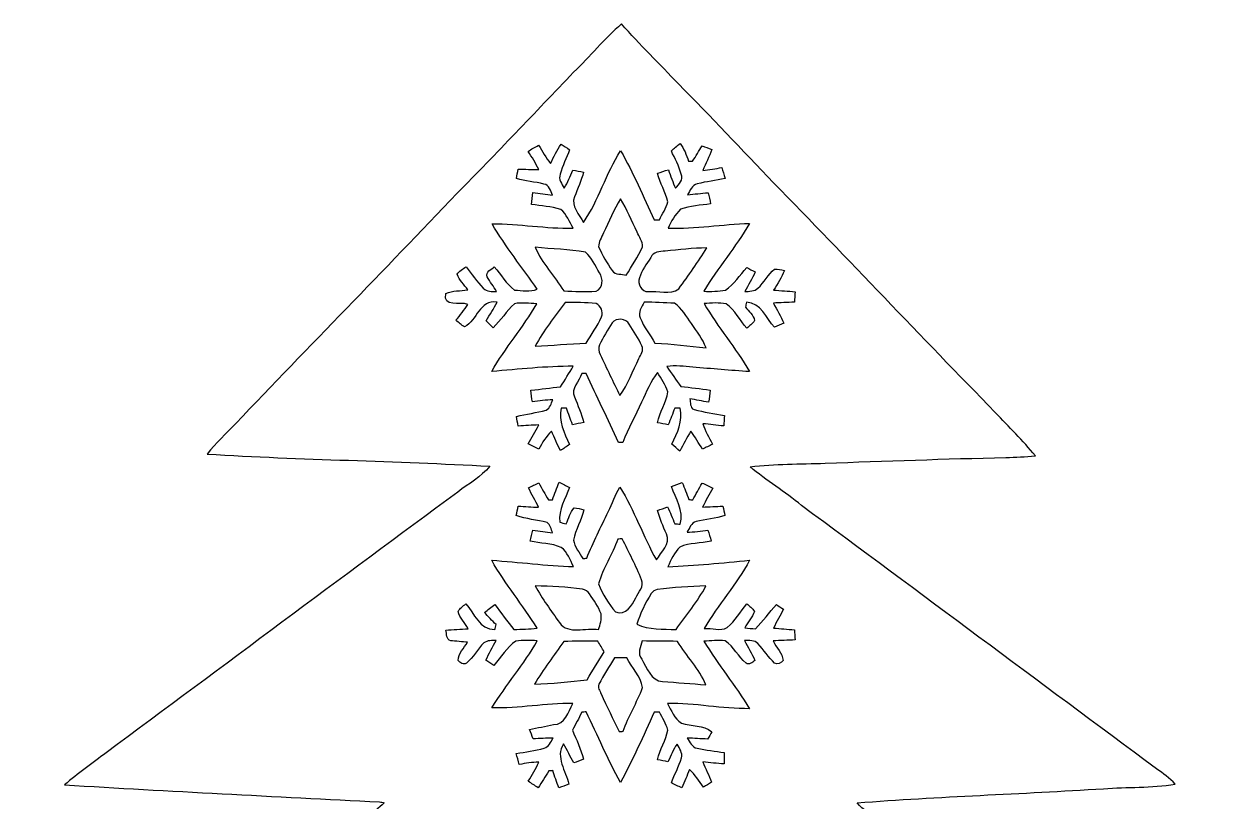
# Model space of a CAD drawing. Header units: centimetres. Extents: x -13.9 to 14, y -15.5 to 15.6.
# Drawn here: x -13.94 to 14.02, y -2.67 to 15.55 of the extents above; entities that cross this region are included whole.
import ezdxf

# ---------------------------------------------------------------- set-up
doc = ezdxf.new("R2010")
doc.units = ezdxf.units.CM
doc.header["$MEASUREMENT"] = 0
doc.layers.add('Layer 1', color=7, linetype='Continuous')

msp = doc.modelspace()

# ---------------------------------------------------------------- linework, layer by layer
at = {"layer": 'Layer 1', "color": 251}
for points, knots in [([(-1.04881, 14.41873), (-0.66287, 14.78633), (-0.32667, 15.20366), (0.0762, 15.55291), (0.0762, 15.55291), (0.49918, 15.06326), (0.96837, 14.61735), (1.40864, 14.14392), (1.40864, 14.14392), (2.16535, 13.38333), (2.89877, 12.60016), (3.64102, 11.82546), (3.64102, 11.82546), (5.38515, 10.04147), (7.09436, 8.22396), (8.84096, 6.44207), (8.84096, 6.44207), (9.15776, 6.10588), (9.48796, 5.78167), (9.78076, 5.42396), (9.78076, 5.42396), (9.5504, 5.39362), (9.31651, 5.39468), (9.08473, 5.38515), (9.08473, 5.38515), (7.67256, 5.3527), (6.26145, 5.3019), (4.84999, 5.25145), (4.84999, 5.25145), (4.26261, 5.22993), (3.67277, 5.23487), (3.08822, 5.16678), (3.08822, 5.16678), (3.47557, 4.84576), (3.90772, 4.58188), (4.29507, 4.25979), (4.29507, 4.25979), (7.07425, 2.20804), (9.84391, 0.14252), (12.61992, -1.91417), (12.61992, -1.91417), (12.77479, -2.02248), (12.93424, -2.13043), (13.05913, -2.27471), (13.05913, -2.27471), (12.50244, -2.36291), (11.93729, -2.34103), (11.37708, -2.3809), (11.37708, -2.3809), (9.45162, -2.50613), (7.52157, -2.56081), (5.59858, -2.71498), (5.59858, -2.71498), (5.7404, -2.87267), (5.91608, -2.99544), (6.0833, -3.12491), (6.0833, -3.12491), (8.57814, -5.01544), (11.07122, -6.9088), (13.56289, -8.80392), (13.56289, -8.80392), (13.70859, -8.92281), (13.86311, -9.02899), (14.02115, -9.13201), (14.02115, -9.13201), (14.01727, -9.1507), (14.01022, -9.1881), (14.00669, -9.20679), (14.00669, -9.20679), (10.35509, -9.47561), (6.70207, -9.73243), (3.05259, -10.02912), (3.05259, -10.02912), (2.77424, -11.74009), (2.52448, -13.45565), (2.26342, -15.16944), (2.26342, -15.16944), (2.22215, -15.24388), (2.26801, -15.4626), (2.12019, -15.44955), (2.12019, -15.44955), (1.30281, -15.50141), (0.48295, -15.45414), (-0.33514, -15.46966), (-0.33514, -15.46966), (-0.92851, -15.45872), (-1.52647, -15.50388), (-2.11667, -15.43015), (-2.11667, -15.43015), (-2.30964, -13.95942), (-2.56681, -12.49786), (-2.77848, -11.0296), (-2.77848, -11.0296), (-2.82928, -10.72586), (-2.85644, -10.41859), (-2.93017, -10.11978), (-2.93017, -10.11978), (-2.97215, -10.00407), (-3.13725, -10.01818), (-3.22827, -10.00548), (-3.22827, -10.00548), (-6.10799, -9.78253), (-8.98948, -9.5825), (-11.86921, -9.35919), (-11.86921, -9.35919), (-12.55924, -9.28864), (-13.2588, -9.30169), (-13.94284, -9.18069), (-13.94284, -9.18069), (-12.23045, -7.84966), (-10.4902, -6.55532), (-8.77006, -5.23452), (-8.77006, -5.23452), (-7.80168, -4.52543), (-6.85694, -3.78495), (-5.90233, -3.05788), (-5.90233, -3.05788), (-5.7598, -2.94781), (-5.62081, -2.83351), (-5.48958, -2.71004), (-5.48958, -2.71004), (-5.52591, -2.70298), (-5.56225, -2.69699), (-5.59858, -2.6924), (-5.59858, -2.6924), (-8.06097, -2.56258), (-10.52477, -2.44228), (-12.98575, -2.29059), (-12.98575, -2.29059), (-12.67531, -2.02071), (-12.34052, -1.78153), (-12.00926, -1.53846), (-12.00926, -1.53846), (-9.26253, 0.5013), (-6.51757, 2.54353), (-3.76484, 4.57553), (-3.76484, 4.57553), (-3.51331, 4.77273), (-3.21769, 4.92619), (-3.0159, 5.17913), (-3.0159, 5.17913), (-5.22252, 5.30613), (-7.43373, 5.32906), (-9.64001, 5.46488), (-9.64001, 5.46488), (-9.4421, 5.72629), (-9.19515, 5.94607), (-8.97114, 6.18419), (-8.97114, 6.18419), (-7.24994, 7.99042), (-5.50051, 9.76947), (-3.78319, 11.57958), (-3.78319, 11.57958), (-2.85891, 12.51338), (-1.95721, 13.46941), (-1.04881, 14.41873), (-1.04881, 14.41873), (-1.04881, 14.41873), (-1.04881, 14.41873), (-1.04881, 14.41873)], [0, 0, 0, 0, 0.02439024, 0.02439024, 0.02439024, 0.02439024, 0.04878049, 0.04878049, 0.04878049, 0.04878049, 0.07317073, 0.07317073, 0.07317073, 0.07317073, 0.09756098, 0.09756098, 0.09756098, 0.09756098, 0.12195122, 0.12195122, 0.12195122, 0.12195122, 0.14634146, 0.14634146, 0.14634146, 0.14634146, 0.17073171, 0.17073171, 0.17073171, 0.17073171, 0.19512195, 0.19512195, 0.19512195, 0.19512195, 0.2195122, 0.2195122, 0.2195122, 0.2195122, 0.24390244, 0.24390244, 0.24390244, 0.24390244, 0.26829268, 0.26829268, 0.26829268, 0.26829268, 0.29268293, 0.29268293, 0.29268293, 0.29268293, 0.31707317, 0.31707317, 0.31707317, 0.31707317, 0.34146341, 0.34146341, 0.34146341, 0.34146341, 0.36585366, 0.36585366, 0.36585366, 0.36585366, 0.3902439, 0.3902439, 0.3902439, 0.3902439, 0.41463415, 0.41463415, 0.41463415, 0.41463415, 0.43902439, 0.43902439, 0.43902439, 0.43902439, 0.46341463, 0.46341463, 0.46341463, 0.46341463, 0.48780488, 0.48780488, 0.48780488, 0.48780488, 0.51219512, 0.51219512, 0.51219512, 0.51219512, 0.53658537, 0.53658537, 0.53658537, 0.53658537, 0.56097561, 0.56097561, 0.56097561, 0.56097561, 0.58536585, 0.58536585, 0.58536585, 0.58536585, 0.6097561, 0.6097561, 0.6097561, 0.6097561, 0.63414634, 0.63414634, 0.63414634, 0.63414634, 0.65853659, 0.65853659, 0.65853659, 0.65853659, 0.68292683, 0.68292683, 0.68292683, 0.68292683, 0.70731707, 0.70731707, 0.70731707, 0.70731707, 0.73170732, 0.73170732, 0.73170732, 0.73170732, 0.75609756, 0.75609756, 0.75609756, 0.75609756, 0.7804878, 0.7804878, 0.7804878, 0.7804878, 0.80487805, 0.80487805, 0.80487805, 0.80487805, 0.82926829, 0.82926829, 0.82926829, 0.82926829, 0.85365854, 0.85365854, 0.85365854, 0.85365854, 0.87804878, 0.87804878, 0.87804878, 0.87804878, 0.90243902, 0.90243902, 0.90243902, 0.90243902, 0.92682927, 0.92682927, 0.92682927, 0.92682927, 0.95121951, 0.95121951, 0.95121951, 0.95121951, 1, 1, 1, 1]), ([(-1.59244, 12.27878), (-1.69333, 12.41531), (-1.78082, 12.56136), (-1.87078, 12.70494), (-1.87078, 12.70494), (-1.95545, 12.66225), (-2.03694, 12.61392), (-2.11561, 12.56136), (-2.11561, 12.56136), (-2.026, 12.42554), (-1.93781, 12.28831), (-1.86761, 12.1412), (-1.86761, 12.1412), (-2.02741, 12.13273), (-2.18793, 12.14437), (-2.34774, 12.14931), (-2.34774, 12.14931), (-2.36361, 12.07453), (-2.37878, 11.99938), (-2.39219, 11.92389), (-2.39219, 11.92389), (-2.17981, 11.86533), (-1.95898, 11.84628), (-1.74449, 11.79689), (-1.74449, 11.79689), (-1.61749, 11.77502), (-1.58715, 11.63214), (-1.54093, 11.53266), (-1.54093, 11.53266), (-1.6958, 11.55559), (-1.84997, 11.57958), (-2.00519, 11.59828), (-2.00519, 11.59828), (-2.01471, 11.50408), (-2.02812, 11.41201), (-2.03341, 11.31711), (-2.03341, 11.31711), (-1.80552, 11.28677), (-1.57304, 11.26878), (-1.3522, 11.20069), (-1.3522, 11.20069), (-1.20579, 11.09698), (-1.15288, 10.9093), (-1.06151, 10.76043), (-1.06151, 10.76043), (-1.69686, 10.75055), (-2.32622, 10.86802), (-2.96086, 10.86414), (-2.96086, 10.86414), (-2.64583, 10.32792), (-2.25496, 9.83827), (-1.90006, 9.32815), (-1.90006, 9.32815), (-2.07116, 9.26536), (-2.25848, 9.29428), (-2.43487, 9.31227), (-2.43487, 9.31227), (-2.63349, 9.45056), (-2.74955, 9.67846), (-2.9083, 9.85591), (-2.9083, 9.85591), (-2.97639, 9.79346), (-3.12032, 9.73843), (-3.07305, 9.62342), (-3.07305, 9.62342), (-3.01413, 9.50066), (-2.92276, 9.39624), (-2.85362, 9.27876), (-2.85362, 9.27876), (-2.96122, 9.27806), (-3.08645, 9.26818), (-3.16653, 9.35567), (-3.16653, 9.35567), (-3.31682, 9.50912), (-3.43817, 9.68834), (-3.57117, 9.85626), (-3.57117, 9.85626), (-3.64737, 9.80546), (-3.73239, 9.7596), (-3.78213, 9.67987), (-3.78213, 9.67987), (-3.72463, 9.54299), (-3.61527, 9.43751), (-3.53201, 9.31651), (-3.53201, 9.31651), (-3.70134, 9.28511), (-3.88761, 9.30875), (-4.04283, 9.22655), (-4.04283, 9.22655), (-4.12891, 8.89106), (-3.70276, 9.05051), (-3.53307, 8.97537), (-3.53307, 8.97537), (-3.60892, 8.84026), (-3.71087, 8.72278), (-3.80753, 8.60249), (-3.80753, 8.60249), (-3.74438, 8.54675), (-3.68159, 8.48924), (-3.60715, 8.44832), (-3.60715, 8.44832), (-3.31435, 8.5979), (-3.25332, 9.08897), (-2.84374, 9.02758), (-2.84374, 9.02758), (-2.91289, 8.87236), (-3.01272, 8.73407), (-3.10198, 8.59014), (-3.10198, 8.59014), (-3.04765, 8.53546), (-2.99261, 8.48078), (-2.93688, 8.4268), (-2.93688, 8.4268), (-2.75273, 8.59896), (-2.62467, 8.82297), (-2.43664, 8.99089), (-2.43664, 8.99089), (-2.26448, 9.02547), (-2.08703, 8.99583), (-1.91382, 8.9916), (-1.91382, 8.9916), (-2.22497, 8.43386), (-2.65748, 7.95408), (-2.97004, 7.39775), (-2.97004, 7.39775), (-2.33398, 7.46125), (-1.69686, 7.51875), (-1.05763, 7.52722), (-1.05763, 7.52722), (-1.15394, 7.36388), (-1.25377, 7.20231), (-1.35431, 7.04144), (-1.35431, 7.04144), (-1.58609, 7.01816), (-1.81716, 6.98923), (-2.04823, 6.96066), (-2.04823, 6.96066), (-2.04223, 6.86894), (-2.03094, 6.77757), (-2.01507, 6.6869), (-2.01507, 6.6869), (-1.85632, 6.70983), (-1.69686, 6.73629), (-1.53599, 6.73523), (-1.53599, 6.73523), (-1.57656, 6.65162), (-1.59703, 6.53979), (-1.6891, 6.49605), (-1.6891, 6.49605), (-1.92052, 6.43396), (-2.159, 6.40397), (-2.39113, 6.34541), (-2.39113, 6.34541), (-2.37772, 6.27098), (-2.36291, 6.19654), (-2.34703, 6.12246), (-2.34703, 6.12246), (-2.18652, 6.13269), (-2.02636, 6.14292), (-1.86549, 6.14856), (-1.86549, 6.14856), (-1.94098, 5.99687), (-2.03341, 5.85435), (-2.11208, 5.70406), (-2.11208, 5.70406), (-2.03165, 5.66173), (-1.95051, 5.6194), (-1.86831, 5.57989), (-1.86831, 5.57989), (-1.78153, 5.73017), (-1.69545, 5.88433), (-1.56563, 6.00287), (-1.56563, 6.00287), (-1.50001, 5.84941), (-1.43157, 5.69666), (-1.35855, 5.54602), (-1.35855, 5.54602), (-1.28729, 5.59294), (-1.21603, 5.64092), (-1.14618, 5.69066), (-1.14618, 5.69066), (-1.26294, 5.96124), (-1.41711, 6.24064), (-1.34091, 6.54473), (-1.34091, 6.54473), (-1.30951, 6.54438), (-1.24672, 6.54332), (-1.21567, 6.54297), (-1.21567, 6.54297), (-1.17016, 6.41279), (-1.1243, 6.28227), (-1.0728, 6.15421), (-1.0728, 6.15421), (-0.98601, 6.17079), (-0.89923, 6.18737), (-0.81209, 6.20324), (-0.81209, 6.20324), (-0.86078, 6.41174), (-0.95109, 6.60576), (-1.0287, 6.80402), (-1.0287, 6.80402), (-1.1176, 7.00158), (-0.91616, 7.17621), (-0.85901, 7.35048), (-0.85901, 7.35048), (-0.83256, 7.35224), (-0.77999, 7.35577), (-0.75389, 7.35753), (-0.75389, 7.35753), (-0.51118, 6.81355), (-0.23989, 6.28262), (0.00212, 5.73864), (0.00212, 5.73864), (0.03634, 5.73864), (0.07056, 5.73828), (0.10513, 5.73793), (0.10513, 5.73793), (0.22754, 6.0646), (0.4064, 6.36587), (0.54539, 6.68584), (0.54539, 6.68584), (0.66393, 6.92009), (0.75318, 7.17444), (0.92004, 7.38117), (0.92004, 7.38117), (1.00718, 7.23406), (1.10702, 7.08907), (1.15746, 6.92503), (1.15746, 6.92503), (1.13312, 6.66891), (0.96485, 6.4516), (0.91616, 6.19972), (0.91616, 6.19972), (1.00083, 6.18349), (1.0862, 6.16726), (1.17157, 6.15209), (1.17157, 6.15209), (1.22237, 6.28191), (1.27494, 6.41138), (1.32362, 6.54226), (1.32362, 6.54226), (1.35431, 6.54297), (1.41605, 6.54403), (1.44674, 6.54473), (1.44674, 6.54473), (1.52047, 6.24276), (1.38536, 5.95912), (1.25342, 5.69595), (1.25342, 5.69595), (1.31516, 5.64233), (1.37795, 5.58941), (1.44074, 5.53649), (1.44074, 5.53649), (1.53035, 5.6896), (1.60726, 5.84976), (1.70039, 6.00075), (1.70039, 6.00075), (1.79705, 5.86423), (1.8856, 5.72206), (1.97379, 5.57989), (1.97379, 5.57989), (2.05317, 5.61799), (2.13113, 5.65856), (2.20909, 5.69913), (2.20909, 5.69913), (2.12654, 5.85576), (2.03376, 6.00781), (1.98155, 6.17784), (1.98155, 6.17784), (2.14559, 6.16091), (2.30822, 6.13481), (2.47333, 6.12563), (2.47333, 6.12563), (2.47685, 6.18631), (2.48391, 6.30802), (2.48744, 6.3687), (2.48744, 6.3687), (2.24931, 6.41491), (2.00872, 6.44737), (1.77482, 6.51122), (1.77482, 6.51122), (1.67464, 6.54897), (1.69439, 6.67738), (1.6764, 6.76275), (1.6764, 6.76275), (1.82316, 6.73629), (1.96921, 6.70701), (2.11596, 6.67844), (2.11596, 6.67844), (2.1336, 6.77263), (2.14524, 6.86788), (2.15194, 6.96313), (2.15194, 6.96313), (1.92334, 6.99594), (1.69474, 7.02804), (1.46509, 7.0485), (1.46509, 7.0485), (1.35467, 7.20513), (1.24495, 7.36141), (1.1363, 7.5184), (1.1363, 7.5184), (1.33879, 7.55791), (1.54305, 7.51593), (1.74625, 7.50182), (1.74625, 7.50182), (2.18899, 7.46725), (2.63137, 7.42632), (3.07481, 7.39775), (3.07481, 7.39775), (2.75625, 7.95337), (2.33292, 8.44127), (2.00978, 8.99442), (2.00978, 8.99442), (2.18369, 9.00571), (2.36255, 9.02123), (2.53294, 8.98666), (2.53294, 8.98666), (2.73967, 8.8452), (2.85009, 8.60072), (3.01272, 8.41622), (3.01272, 8.41622), (3.07763, 8.4709), (3.14643, 8.52346), (3.1937, 8.59543), (3.1937, 8.59543), (3.18241, 8.72878), (3.05294, 8.80921), (2.98274, 8.91187), (2.98274, 8.91187), (2.98803, 8.93974), (2.99826, 8.99548), (3.00355, 9.02335), (3.00355, 9.02335), (3.34469, 9.02159), (3.46604, 8.64623), (3.66501, 8.43774), (3.66501, 8.43774), (3.73697, 8.46949), (3.80824, 8.50265), (3.8802, 8.53511), (3.8802, 8.53511), (3.80824, 8.69703), (3.71687, 8.84908), (3.63573, 9.00571), (3.63573, 9.00571), (3.80118, 9.01347), (3.96628, 9.02053), (4.13279, 9.02794), (4.13279, 9.02794), (4.13597, 9.08826), (4.14232, 9.20891), (4.14549, 9.26924), (4.14549, 9.26924), (3.97827, 9.28687), (3.80929, 9.29675), (3.64243, 9.3091), (3.64243, 9.3091), (3.73239, 9.45938), (3.83046, 9.60543), (3.89537, 9.76912), (3.89537, 9.76912), (3.81952, 9.78288), (3.74368, 9.81428), (3.66571, 9.80299), (3.66571, 9.80299), (3.50449, 9.6834), (3.42336, 9.48549), (3.27484, 9.3532), (3.27484, 9.3532), (3.18982, 9.28123), (3.07199, 9.28158), (2.96686, 9.27488), (2.96686, 9.27488), (3.04729, 9.42869), (3.14149, 9.5758), (3.21098, 9.73526), (3.21098, 9.73526), (3.14396, 9.76947), (3.07799, 9.80475), (3.01166, 9.83932), (3.01166, 9.83932), (2.84692, 9.66152), (2.71674, 9.44633), (2.5146, 9.30804), (2.5146, 9.30804), (2.34456, 9.28899), (2.17523, 9.27065), (2.00484, 9.28123), (2.00484, 9.28123), (2.32869, 9.83368), (2.75696, 10.3184), (3.07728, 10.87296), (3.07728, 10.87296), (2.44016, 10.85039), (1.80658, 10.75126), (1.16911, 10.75902), (1.16911, 10.75902), (1.23719, 10.92271), (1.33209, 11.07899), (1.45697, 11.20387), (1.45697, 11.20387), (1.68346, 11.28748), (1.92793, 11.29771), (2.165, 11.33228), (2.165, 11.33228), (2.1463, 11.41977), (2.12619, 11.50691), (2.10538, 11.59404), (2.10538, 11.59404), (1.94522, 11.57887), (1.78435, 11.56194), (1.62489, 11.54606), (1.62489, 11.54606), (1.68028, 11.63849), (1.72896, 11.77325), (1.85067, 11.79865), (1.85067, 11.79865), (2.06446, 11.85968), (2.28917, 11.87274), (2.50437, 11.92953), (2.50437, 11.92953), (2.48003, 12.01526), (2.45428, 12.10063), (2.4257, 12.1853), (2.4257, 12.1853), (2.2793, 12.15425), (2.13078, 12.12991), (1.98226, 12.11262), (1.98226, 12.11262), (2.05246, 12.27737), (2.13219, 12.43824), (2.18969, 12.60863), (2.18969, 12.60863), (2.1149, 12.63756), (2.03976, 12.66649), (1.96462, 12.694), (1.96462, 12.694), (1.88948, 12.57371), (1.81681, 12.452), (1.74307, 12.33099), (1.74307, 12.33099), (1.71944, 12.33135), (1.67146, 12.33135), (1.64747, 12.33135), (1.64747, 12.33135), (1.59773, 12.4781), (1.54058, 12.6238), (1.44745, 12.74904), (1.44745, 12.74904), (1.37795, 12.69259), (1.30986, 12.63474), (1.24354, 12.57512), (1.24354, 12.57512), (1.32221, 12.3952), (1.42875, 12.22375), (1.47179, 12.03078), (1.47179, 12.03078), (1.53741, 11.89038), (1.42134, 11.79019), (1.34408, 11.6967), (1.34408, 11.6967), (1.27917, 11.83816), (1.22484, 11.98457), (1.17404, 12.13167), (1.17404, 12.13167), (1.08691, 12.10592), (1.00048, 12.07805), (0.91511, 12.04807), (0.91511, 12.04807), (0.97508, 11.81735), (1.10913, 11.61062), (1.15958, 11.37814), (1.15958, 11.37814), (1.12219, 11.2268), (1.02694, 11.09698), (0.96344, 10.95622), (0.96344, 10.95622), (0.92251, 10.95693), (0.88124, 10.95798), (0.84067, 10.95869), (0.84067, 10.95869), (0.58032, 11.49844), (0.35631, 12.059), (0.05433, 12.57688), (0.05433, 12.57688), (-0.29069, 12.04666), (-0.45755, 11.4173), (-0.81633, 10.89519), (-0.81633, 10.89519), (-0.90911, 11.08322), (-1.12219, 11.27513), (-1.02553, 11.49667), (-1.02553, 11.49667), (-0.95709, 11.69035), (-0.86819, 11.87662), (-0.81351, 12.07523), (-0.81351, 12.07523), (-0.89888, 12.09146), (-0.98354, 12.10804), (-1.06856, 12.12356), (-1.06856, 12.12356), (-1.12571, 11.97822), (-1.18674, 11.83393), (-1.26894, 11.70093), (-1.26894, 11.70093), (-1.32644, 11.80042), (-1.41076, 11.90343), (-1.36349, 12.02937), (-1.36349, 12.02937), (-1.30669, 12.22587), (-1.21814, 12.41143), (-1.14371, 12.60157), (-1.14371, 12.60157), (-1.21038, 12.64567), (-1.27706, 12.69012), (-1.34338, 12.73457), (-1.34338, 12.73457), (-1.44463, 12.59311), (-1.51165, 12.43189), (-1.59244, 12.27878), (-1.59244, 12.27878), (-1.59244, 12.27878), (-1.59244, 12.27878), (-1.59244, 12.27878)], [0, 0, 0, 0, 0.00757576, 0.00757576, 0.00757576, 0.00757576, 0.01515152, 0.01515152, 0.01515152, 0.01515152, 0.02272727, 0.02272727, 0.02272727, 0.02272727, 0.03030303, 0.03030303, 0.03030303, 0.03030303, 0.03787879, 0.03787879, 0.03787879, 0.03787879, 0.04545455, 0.04545455, 0.04545455, 0.04545455, 0.0530303, 0.0530303, 0.0530303, 0.0530303, 0.06060606, 0.06060606, 0.06060606, 0.06060606, 0.06818182, 0.06818182, 0.06818182, 0.06818182, 0.07575758, 0.07575758, 0.07575758, 0.07575758, 0.08333333, 0.08333333, 0.08333333, 0.08333333, 0.09090909, 0.09090909, 0.09090909, 0.09090909, 0.09848485, 0.09848485, 0.09848485, 0.09848485, 0.10606061, 0.10606061, 0.10606061, 0.10606061, 0.11363636, 0.11363636, 0.11363636, 0.11363636, 0.12121212, 0.12121212, 0.12121212, 0.12121212, 0.12878788, 0.12878788, 0.12878788, 0.12878788, 0.13636364, 0.13636364, 0.13636364, 0.13636364, 0.14393939, 0.14393939, 0.14393939, 0.14393939, 0.15151515, 0.15151515, 0.15151515, 0.15151515, 0.15909091, 0.15909091, 0.15909091, 0.15909091, 0.16666667, 0.16666667, 0.16666667, 0.16666667, 0.17424242, 0.17424242, 0.17424242, 0.17424242, 0.18181818, 0.18181818, 0.18181818, 0.18181818, 0.18939394, 0.18939394, 0.18939394, 0.18939394, 0.1969697, 0.1969697, 0.1969697, 0.1969697, 0.20454545, 0.20454545, 0.20454545, 0.20454545, 0.21212121, 0.21212121, 0.21212121, 0.21212121, 0.21969697, 0.21969697, 0.21969697, 0.21969697, 0.22727273, 0.22727273, 0.22727273, 0.22727273, 0.23484848, 0.23484848, 0.23484848, 0.23484848, 0.24242424, 0.24242424, 0.24242424, 0.24242424, 0.25, 0.25, 0.25, 0.25, 0.25757576, 0.25757576, 0.25757576, 0.25757576, 0.26515152, 0.26515152, 0.26515152, 0.26515152, 0.27272727, 0.27272727, 0.27272727, 0.27272727, 0.28030303, 0.28030303, 0.28030303, 0.28030303, 0.28787879, 0.28787879, 0.28787879, 0.28787879, 0.29545455, 0.29545455, 0.29545455, 0.29545455, 0.3030303, 0.3030303, 0.3030303, 0.3030303, 0.31060606, 0.31060606, 0.31060606, 0.31060606, 0.31818182, 0.31818182, 0.31818182, 0.31818182, 0.32575758, 0.32575758, 0.32575758, 0.32575758, 0.33333333, 0.33333333, 0.33333333, 0.33333333, 0.34090909, 0.34090909, 0.34090909, 0.34090909, 0.34848485, 0.34848485, 0.34848485, 0.34848485, 0.35606061, 0.35606061, 0.35606061, 0.35606061, 0.36363636, 0.36363636, 0.36363636, 0.36363636, 0.37121212, 0.37121212, 0.37121212, 0.37121212, 0.37878788, 0.37878788, 0.37878788, 0.37878788, 0.38636364, 0.38636364, 0.38636364, 0.38636364, 0.39393939, 0.39393939, 0.39393939, 0.39393939, 0.40151515, 0.40151515, 0.40151515, 0.40151515, 0.40909091, 0.40909091, 0.40909091, 0.40909091, 0.41666667, 0.41666667, 0.41666667, 0.41666667, 0.42424242, 0.42424242, 0.42424242, 0.42424242, 0.43181818, 0.43181818, 0.43181818, 0.43181818, 0.43939394, 0.43939394, 0.43939394, 0.43939394, 0.4469697, 0.4469697, 0.4469697, 0.4469697, 0.45454545, 0.45454545, 0.45454545, 0.45454545, 0.46212121, 0.46212121, 0.46212121, 0.46212121, 0.46969697, 0.46969697, 0.46969697, 0.46969697, 0.47727273, 0.47727273, 0.47727273, 0.47727273, 0.48484848, 0.48484848, 0.48484848, 0.48484848, 0.49242424, 0.49242424, 0.49242424, 0.49242424, 0.5, 0.5, 0.5, 0.5, 0.50757576, 0.50757576, 0.50757576, 0.50757576, 0.51515152, 0.51515152, 0.51515152, 0.51515152, 0.52272727, 0.52272727, 0.52272727, 0.52272727, 0.53030303, 0.53030303, 0.53030303, 0.53030303, 0.53787879, 0.53787879, 0.53787879, 0.53787879, 0.54545455, 0.54545455, 0.54545455, 0.54545455, 0.5530303, 0.5530303, 0.5530303, 0.5530303, 0.56060606, 0.56060606, 0.56060606, 0.56060606, 0.56818182, 0.56818182, 0.56818182, 0.56818182, 0.57575758, 0.57575758, 0.57575758, 0.57575758, 0.58333333, 0.58333333, 0.58333333, 0.58333333, 0.59090909, 0.59090909, 0.59090909, 0.59090909, 0.59848485, 0.59848485, 0.59848485, 0.59848485, 0.60606061, 0.60606061, 0.60606061, 0.60606061, 0.61363636, 0.61363636, 0.61363636, 0.61363636, 0.62121212, 0.62121212, 0.62121212, 0.62121212, 0.62878788, 0.62878788, 0.62878788, 0.62878788, 0.63636364, 0.63636364, 0.63636364, 0.63636364, 0.64393939, 0.64393939, 0.64393939, 0.64393939, 0.65151515, 0.65151515, 0.65151515, 0.65151515, 0.65909091, 0.65909091, 0.65909091, 0.65909091, 0.66666667, 0.66666667, 0.66666667, 0.66666667, 0.67424242, 0.67424242, 0.67424242, 0.67424242, 0.68181818, 0.68181818, 0.68181818, 0.68181818, 0.68939394, 0.68939394, 0.68939394, 0.68939394, 0.6969697, 0.6969697, 0.6969697, 0.6969697, 0.70454545, 0.70454545, 0.70454545, 0.70454545, 0.71212121, 0.71212121, 0.71212121, 0.71212121, 0.71969697, 0.71969697, 0.71969697, 0.71969697, 0.72727273, 0.72727273, 0.72727273, 0.72727273, 0.73484848, 0.73484848, 0.73484848, 0.73484848, 0.74242424, 0.74242424, 0.74242424, 0.74242424, 0.75, 0.75, 0.75, 0.75, 0.75757576, 0.75757576, 0.75757576, 0.75757576, 0.76515152, 0.76515152, 0.76515152, 0.76515152, 0.77272727, 0.77272727, 0.77272727, 0.77272727, 0.78030303, 0.78030303, 0.78030303, 0.78030303, 0.78787879, 0.78787879, 0.78787879, 0.78787879, 0.79545455, 0.79545455, 0.79545455, 0.79545455, 0.8030303, 0.8030303, 0.8030303, 0.8030303, 0.81060606, 0.81060606, 0.81060606, 0.81060606, 0.81818182, 0.81818182, 0.81818182, 0.81818182, 0.82575758, 0.82575758, 0.82575758, 0.82575758, 0.83333333, 0.83333333, 0.83333333, 0.83333333, 0.84090909, 0.84090909, 0.84090909, 0.84090909, 0.84848485, 0.84848485, 0.84848485, 0.84848485, 0.85606061, 0.85606061, 0.85606061, 0.85606061, 0.86363636, 0.86363636, 0.86363636, 0.86363636, 0.87121212, 0.87121212, 0.87121212, 0.87121212, 0.87878788, 0.87878788, 0.87878788, 0.87878788, 0.88636364, 0.88636364, 0.88636364, 0.88636364, 0.89393939, 0.89393939, 0.89393939, 0.89393939, 0.90151515, 0.90151515, 0.90151515, 0.90151515, 0.90909091, 0.90909091, 0.90909091, 0.90909091, 0.91666667, 0.91666667, 0.91666667, 0.91666667, 0.92424242, 0.92424242, 0.92424242, 0.92424242, 0.93181818, 0.93181818, 0.93181818, 0.93181818, 0.93939394, 0.93939394, 0.93939394, 0.93939394, 0.9469697, 0.9469697, 0.9469697, 0.9469697, 0.95454545, 0.95454545, 0.95454545, 0.95454545, 0.96212121, 0.96212121, 0.96212121, 0.96212121, 0.96969697, 0.96969697, 0.96969697, 0.96969697, 0.97727273, 0.97727273, 0.97727273, 0.97727273, 0.98484848, 0.98484848, 0.98484848, 0.98484848, 1, 1, 1, 1]), ([(-0.3496, 10.64895), (-0.21378, 10.91459), (-0.10866, 11.19681), (0.05362, 11.44834), (0.05362, 11.44834), (0.20814, 11.20316), (0.30692, 10.928), (0.44238, 10.67223), (0.44238, 10.67223), (0.48895, 10.5597), (0.57044, 10.45139), (0.56903, 10.32545), (0.56903, 10.32545), (0.45967, 10.09297), (0.31679, 9.87707), (0.18486, 9.65623), (0.18486, 9.65623), (0.08502, 9.69574), (-0.07408, 9.658), (-0.14358, 9.76595), (-0.14358, 9.76595), (-0.26211, 9.94445), (-0.37888, 10.1279), (-0.46214, 10.32581), (-0.46214, 10.32581), (-0.46673, 10.44257), (-0.39194, 10.54417), (-0.3496, 10.64895)], [0, 0, 0, 0, 0.125, 0.125, 0.125, 0.125, 0.25, 0.25, 0.25, 0.25, 0.375, 0.375, 0.375, 0.375, 0.5, 0.5, 0.5, 0.5, 0.625, 0.625, 0.625, 0.625, 0.75, 0.75, 0.75, 0.75, 1, 1, 1, 1]), ([(-1.9491, 10.31311), (-1.55681, 10.27148), (-1.15923, 10.2683), (-0.77082, 10.19634), (-0.77082, 10.19634), (-0.61454, 10.0778), (-0.5461, 9.87637), (-0.43921, 9.71762), (-0.43921, 9.71762), (-0.35243, 9.57862), (-0.35137, 9.3532), (-0.52317, 9.28299), (-0.52317, 9.28299), (-0.77541, 9.26394), (-1.02976, 9.28088), (-1.28199, 9.29358), (-1.28199, 9.29358), (-1.49296, 9.64036), (-1.79211, 9.93563), (-1.9491, 10.31311)], [0, 0, 0, 0, 0.16666667, 0.16666667, 0.16666667, 0.16666667, 0.33333333, 0.33333333, 0.33333333, 0.33333333, 0.5, 0.5, 0.5, 0.5, 0.66666667, 0.66666667, 0.66666667, 0.66666667, 1, 1, 1, 1]), ([(1.0989, 10.22632), (1.42346, 10.25349), (1.74837, 10.29547), (2.07504, 10.30005), (2.07504, 10.30005), (1.86549, 9.97409), (1.651, 9.64953), (1.41711, 9.34156), (1.41711, 9.34156), (1.21779, 9.18492), (0.92957, 9.30769), (0.70026, 9.27382), (0.70026, 9.27382), (0.54539, 9.26606), (0.43709, 9.45974), (0.50024, 9.59697), (0.50024, 9.59697), (0.54328, 9.77406), (0.66393, 9.92046), (0.76059, 10.07075), (0.76059, 10.07075), (0.81245, 10.21962), (0.97331, 10.20304), (1.0989, 10.22632)], [0, 0, 0, 0, 0.14285714, 0.14285714, 0.14285714, 0.14285714, 0.28571429, 0.28571429, 0.28571429, 0.28571429, 0.42857143, 0.42857143, 0.42857143, 0.42857143, 0.57142857, 0.57142857, 0.57142857, 0.57142857, 0.71428571, 0.71428571, 0.71428571, 0.71428571, 1, 1, 1, 1]), ([(-1.24883, 9.01771), (-1.00718, 9.01488), (-0.76376, 9.02441), (-0.52282, 8.9983), (-0.52282, 8.9983), (-0.41557, 8.93904), (-0.34043, 8.80463), (-0.39652, 8.68045), (-0.39652, 8.68045), (-0.49636, 8.46526), (-0.62618, 8.26523), (-0.75565, 8.06662), (-0.75565, 8.06662), (-1.15499, 8.05674), (-1.55152, 8.007), (-1.95051, 7.99712), (-1.95051, 7.99712), (-1.74696, 8.35731), (-1.50142, 8.69103), (-1.24883, 9.01771)], [0, 0, 0, 0, 0.16666667, 0.16666667, 0.16666667, 0.16666667, 0.33333333, 0.33333333, 0.33333333, 0.33333333, 0.5, 0.5, 0.5, 0.5, 0.66666667, 0.66666667, 0.66666667, 0.66666667, 1, 1, 1, 1]), ([(0.60501, 9.02582), (0.84243, 9.02476), (1.0795, 9.01629), (1.31692, 9.00042), (1.31692, 9.00042), (1.49401, 8.88577), (1.59173, 8.68856), (1.71626, 8.52558), (1.71626, 8.52558), (1.83762, 8.34178), (1.97873, 8.16751), (2.05634, 7.95902), (2.05634, 7.95902), (1.65806, 7.99924), (1.26012, 8.04968), (0.85972, 8.06662), (0.85972, 8.06662), (0.73978, 8.25994), (0.5969, 8.44374), (0.51364, 8.65681), (0.51364, 8.65681), (0.45649, 8.7944), (0.54363, 8.91328), (0.60501, 9.02582)], [0, 0, 0, 0, 0.14285714, 0.14285714, 0.14285714, 0.14285714, 0.28571429, 0.28571429, 0.28571429, 0.28571429, 0.42857143, 0.42857143, 0.42857143, 0.42857143, 0.57142857, 0.57142857, 0.57142857, 0.57142857, 0.71428571, 0.71428571, 0.71428571, 0.71428571, 1, 1, 1, 1]), ([(-0.14146, 8.54004), (-0.05115, 8.67269), (0.17709, 8.64235), (0.25506, 8.51217), (0.25506, 8.51217), (0.3623, 8.34602), (0.47202, 8.17951), (0.55492, 7.99959), (0.55492, 7.99959), (0.60537, 7.89658), (0.51894, 7.79639), (0.48472, 7.70431), (0.48472, 7.70431), (0.33514, 7.41645), (0.22931, 7.10318), (0.03739, 6.8393), (0.03739, 6.8393), (-0.12347, 7.15645), (-0.2734, 7.47889), (-0.4251, 7.80027), (-0.4251, 7.80027), (-0.45967, 7.86977), (-0.48119, 7.95267), (-0.44133, 8.02499), (-0.44133, 8.02499), (-0.35631, 8.20455), (-0.25188, 8.3753), (-0.14146, 8.54004)], [0, 0, 0, 0, 0.125, 0.125, 0.125, 0.125, 0.25, 0.25, 0.25, 0.25, 0.375, 0.375, 0.375, 0.375, 0.5, 0.5, 0.5, 0.5, 0.625, 0.625, 0.625, 0.625, 0.75, 0.75, 0.75, 0.75, 1, 1, 1, 1]), ([(-2.10467, 4.67254), (-2.03271, 4.51802), (-1.94592, 4.37092), (-1.87043, 4.21781), (-1.87043, 4.21781), (-2.02953, 4.22522), (-2.18863, 4.23545), (-2.34738, 4.24497), (-2.34738, 4.24497), (-2.36361, 4.17195), (-2.37878, 4.09857), (-2.39289, 4.02484), (-2.39289, 4.02484), (-2.16112, 3.93453), (-1.90888, 3.92747), (-1.67076, 3.86045), (-1.67076, 3.86045), (-1.59314, 3.80859), (-1.57974, 3.70064), (-1.54234, 3.62021), (-1.54234, 3.62021), (-1.69686, 3.64102), (-1.85103, 3.66501), (-2.00625, 3.67841), (-2.00625, 3.67841), (-2.02706, 3.5941), (-2.04752, 3.50979), (-2.06834, 3.42512), (-2.06834, 3.42512), (-1.82739, 3.36691), (-1.56951, 3.37538), (-1.33914, 3.2766), (-1.33914, 3.2766), (-1.19027, 3.17041), (-1.13242, 2.98168), (-1.04951, 2.8254), (-1.04951, 2.8254), (-1.69051, 2.84727), (-2.32869, 2.93405), (-2.96863, 2.97462), (-2.96863, 2.97462), (-2.6543, 2.41829), (-2.24049, 1.92652), (-1.90606, 1.38254), (-1.90606, 1.38254), (-2.08633, 1.36066), (-2.26871, 1.35925), (-2.44898, 1.35008), (-2.44898, 1.35008), (-2.60174, 1.54376), (-2.75131, 1.7399), (-2.89595, 1.93957), (-2.89595, 1.93957), (-2.97815, 1.87819), (-3.05964, 1.81575), (-3.14008, 1.75225), (-3.14008, 1.75225), (-3.05223, 1.65488), (-2.96122, 1.55998), (-2.86808, 1.4672), (-2.86808, 1.4672), (-2.87584, 1.43757), (-2.89172, 1.37866), (-2.89948, 1.34902), (-2.89948, 1.34902), (-3.25931, 1.34338), (-3.37714, 1.73637), (-3.57858, 1.95404), (-3.57858, 1.95404), (-3.64384, 1.90006), (-3.71087, 1.84609), (-3.76026, 1.77624), (-3.76026, 1.77624), (-3.7144, 1.62454), (-3.59728, 1.50813), (-3.52249, 1.36984), (-3.52249, 1.36984), (-3.69782, 1.35855), (-3.87385, 1.34938), (-4.04883, 1.33738), (-4.04883, 1.33738), (-4.01567, 1.25942), (-4.04389, 1.10455), (-3.92994, 1.08903), (-3.92994, 1.08903), (-3.83258, 1.07985), (-3.63714, 1.06151), (-3.53942, 1.05234), (-3.53942, 1.05234), (-3.61668, 0.9144), (-3.75109, 0.79234), (-3.75779, 0.62512), (-3.75779, 0.62512), (-3.71122, 0.57326), (-3.63114, 0.51576), (-3.562, 0.56268), (-3.562, 0.56268), (-3.39584, 0.6925), (-3.30835, 0.89711), (-3.15136, 1.03611), (-3.15136, 1.03611), (-3.07023, 1.10208), (-2.95981, 1.09255), (-2.86173, 1.09679), (-2.86173, 1.09679), (-2.94287, 0.94121), (-3.03706, 0.79199), (-3.10691, 0.63077), (-3.10691, 0.63077), (-3.04412, 0.58984), (-2.98097, 0.54892), (-2.91747, 0.50871), (-2.91747, 0.50871), (-2.75343, 0.70556), (-2.61655, 0.93239), (-2.40206, 1.08056), (-2.40206, 1.08056), (-2.23767, 1.10843), (-2.06798, 1.09573), (-1.90183, 1.08797), (-1.90183, 1.08797), (-2.2098, 0.5334), (-2.63454, 0.05292), (-2.96863, -0.48578), (-2.96863, -0.48578), (-2.33257, -0.50412), (-1.70215, -0.37218), (-1.06645, -0.38629), (-1.06645, -0.38629), (-1.17546, -0.57891), (-1.24213, -0.87842), (-1.51871, -0.87912), (-1.51871, -0.87912), (-1.70533, -0.92004), (-1.89442, -0.94791), (-2.07963, -0.99519), (-2.07963, -0.99519), (-2.05387, -1.06821), (-2.02671, -1.14124), (-1.99884, -1.21391), (-1.99884, -1.21391), (-1.84291, -1.20509), (-1.68734, -1.19627), (-1.5307, -1.19415), (-1.5307, -1.19415), (-1.58397, -1.28411), (-1.63019, -1.40018), (-1.74096, -1.43157), (-1.74096, -1.43157), (-1.95368, -1.49578), (-2.17593, -1.51483), (-2.39289, -1.55822), (-2.39289, -1.55822), (-2.37808, -1.63266), (-2.34527, -1.73037), (-2.32339, -1.81116), (-2.32339, -1.81116), (-2.17205, -1.78752), (-2.02036, -1.75966), (-1.86655, -1.76177), (-1.86655, -1.76177), (-1.93111, -1.91946), (-2.02212, -2.06304), (-2.11314, -2.20627), (-2.11314, -2.20627), (-2.03623, -2.25743), (-1.95933, -2.30787), (-1.88172, -2.35832), (-1.88172, -2.35832), (-1.79141, -2.23097), (-1.71062, -2.09726), (-1.63089, -1.96321), (-1.63089, -1.96321), (-1.60761, -1.9618), (-1.56069, -1.95898), (-1.53705, -1.95756), (-1.53705, -1.95756), (-1.49225, -2.09338), (-1.44427, -2.22779), (-1.39453, -2.36255), (-1.39453, -2.36255), (-1.31692, -2.33327), (-1.23966, -2.30293), (-1.1624, -2.27259), (-1.1624, -2.27259), (-1.22767, -1.96533), (-1.48343, -1.64042), (-1.2887, -1.32997), (-1.2887, -1.32997), (-1.2005, -1.47532), (-1.12501, -1.62807), (-1.04352, -1.77729), (-1.04352, -1.77729), (-0.96873, -1.74801), (-0.89394, -1.71909), (-0.81844, -1.69157), (-0.81844, -1.69157), (-0.87701, -1.45486), (-0.97931, -1.23366), (-1.07774, -1.01212), (-1.07774, -1.01212), (-1.00224, -0.87101), (-0.92675, -0.7306), (-0.85866, -0.58561), (-0.85866, -0.58561), (-0.83256, -0.5842), (-0.78034, -0.58173), (-0.75424, -0.58032), (-0.75424, -0.58032), (-0.48366, -1.13065), (-0.24941, -1.70004), (0.05221, -2.23485), (0.05221, -2.23485), (0.33232, -1.69439), (0.59972, -1.14618), (0.83961, -0.58667), (0.83961, -0.58667), (0.88089, -0.58526), (0.92251, -0.5842), (0.96449, -0.58349), (0.96449, -0.58349), (1.02799, -0.72461), (1.12501, -0.85372), (1.15958, -1.00612), (1.15958, -1.00612), (1.1243, -1.25201), (0.96449, -1.45944), (0.91793, -1.70392), (0.91793, -1.70392), (0.99977, -1.71873), (1.08232, -1.7339), (1.16487, -1.74801), (1.16487, -1.74801), (1.2319, -1.60973), (1.28094, -1.45909), (1.37936, -1.33914), (1.37936, -1.33914), (1.43581, -1.43475), (1.51271, -1.54305), (1.4792, -1.66053), (1.4792, -1.66053), (1.42028, -1.86161), (1.32186, -2.04823), (1.24319, -2.24226), (1.24319, -2.24226), (1.32362, -2.28424), (1.40547, -2.3241), (1.48872, -2.36185), (1.48872, -2.36185), (1.55504, -2.21968), (1.61078, -2.07292), (1.66864, -1.92723), (1.66864, -1.92723), (1.79952, -2.04999), (1.89512, -2.2031), (2.00131, -2.34668), (2.00131, -2.34668), (2.0641, -2.30787), (2.12619, -2.26836), (2.18828, -2.22885), (2.18828, -2.22885), (2.12901, -2.06551), (2.04505, -1.91311), (1.97838, -1.75295), (1.97838, -1.75295), (2.14665, -1.772), (2.31493, -1.79211), (2.48461, -1.79811), (2.48461, -1.79811), (2.48461, -1.73214), (2.48497, -1.60091), (2.48497, -1.53529), (2.48497, -1.53529), (2.27189, -1.50072), (2.05599, -1.48167), (1.84573, -1.43298), (1.84573, -1.43298), (1.72791, -1.40829), (1.68134, -1.2827), (1.61784, -1.19486), (1.61784, -1.19486), (1.77588, -1.20121), (1.93499, -1.20968), (2.09338, -1.21638), (2.09338, -1.21638), (2.1276, -1.15958), (2.16182, -1.10243), (2.19675, -1.04634), (2.19675, -1.04634), (1.99284, -0.88547), (1.71344, -0.91934), (1.47884, -0.84384), (1.47884, -0.84384), (1.31445, -0.74154), (1.24354, -0.54434), (1.15076, -0.38171), (1.15076, -0.38171), (1.79564, -0.37183), (2.4324, -0.51188), (3.07799, -0.50483), (3.07799, -0.50483), (2.74249, 0.03598), (2.34103, 0.5334), (2.00625, 1.07456), (2.00625, 1.07456), (2.17241, 1.08479), (2.34139, 1.10525), (2.50754, 1.08514), (2.50754, 1.08514), (2.70757, 0.94968), (2.81587, 0.7172), (2.99614, 0.55986), (2.99614, 0.55986), (3.06952, 0.51788), (3.14466, 0.5782), (3.19934, 0.62371), (3.19934, 0.62371), (3.14219, 0.79093), (3.03142, 0.9331), (2.96016, 1.09432), (2.96016, 1.09432), (3.06705, 1.09255), (3.1944, 1.10631), (3.27484, 1.01953), (3.27484, 1.01953), (3.41066, 0.87136), (3.52107, 0.69956), (3.66607, 0.55951), (3.66607, 0.55951), (3.73909, 0.51894), (3.816, 0.5715), (3.86433, 0.62512), (3.86433, 0.62512), (3.8481, 0.80081), (3.70628, 0.92992), (3.6322, 1.08338), (3.6322, 1.08338), (3.80294, 1.09643), (3.97439, 1.09714), (4.14584, 1.10631), (4.14584, 1.10631), (4.14161, 1.16593), (4.1335, 1.28517), (4.12926, 1.34514), (4.12926, 1.34514), (3.96663, 1.35925), (3.80294, 1.37125), (3.64102, 1.38501), (3.64102, 1.38501), (3.71158, 1.53635), (3.80118, 1.67781), (3.87456, 1.82739), (3.87456, 1.82739), (3.81811, 1.86337), (3.76237, 1.89971), (3.70699, 1.9364), (3.70699, 1.9364), (3.5366, 1.7526), (3.39266, 1.54587), (3.21451, 1.36948), (3.21451, 1.36948), (3.13055, 1.37195), (3.04729, 1.37795), (2.96474, 1.38748), (2.96474, 1.38748), (3.02401, 1.52682), (3.14501, 1.63336), (3.19193, 1.77765), (3.19193, 1.77765), (3.14537, 1.84891), (3.07693, 1.90112), (3.01343, 1.95545), (3.01343, 1.95545), (2.87091, 1.76142), (2.73509, 1.55857), (2.55623, 1.39488), (2.55623, 1.39488), (2.39254, 1.30881), (2.1911, 1.39206), (2.01648, 1.37583), (2.01648, 1.37583), (2.3368, 1.93075), (2.77319, 2.41124), (3.07869, 2.97497), (3.07869, 2.97497), (2.44087, 2.91218), (1.80164, 2.85291), (1.16205, 2.82293), (1.16205, 2.82293), (1.23578, 2.98626), (1.3141, 3.15595), (1.44145, 3.28436), (1.44145, 3.28436), (1.67287, 3.38772), (1.93393, 3.3655), (2.17664, 3.42583), (2.17664, 3.42583), (2.1523, 3.5119), (2.12796, 3.59763), (2.10291, 3.68335), (2.10291, 3.68335), (1.93957, 3.66077), (1.77588, 3.63361), (1.61078, 3.63714), (1.61078, 3.63714), (1.66758, 3.72604), (1.71132, 3.8481), (1.8221, 3.88232), (1.8221, 3.88232), (2.04646, 3.93382), (2.28, 3.94829), (2.49908, 4.02308), (2.49908, 4.02308), (2.48426, 4.09787), (2.46909, 4.1723), (2.45216, 4.24639), (2.45216, 4.24639), (2.2927, 4.23651), (2.13219, 4.22945), (1.97379, 4.22134), (1.97379, 4.22134), (2.0514, 4.37233), (2.13713, 4.51908), (2.21721, 4.66866), (2.21721, 4.66866), (2.13289, 4.70782), (2.04858, 4.74698), (1.96462, 4.78578), (1.96462, 4.78578), (1.89159, 4.6542), (1.81998, 4.52191), (1.7459, 4.39103), (1.7459, 4.39103), (1.72297, 4.39314), (1.67781, 4.39702), (1.65523, 4.39914), (1.65523, 4.39914), (1.60655, 4.5339), (1.55152, 4.66654), (1.49789, 4.79919), (1.49789, 4.79919), (1.41358, 4.76991), (1.33068, 4.73781), (1.24778, 4.705), (1.24778, 4.705), (1.33773, 4.41819), (1.55046, 4.13561), (1.44992, 3.82305), (1.44992, 3.82305), (1.41817, 3.82482), (1.35467, 3.82834), (1.32292, 3.83011), (1.32292, 3.83011), (1.27, 3.96346), (1.21708, 4.09681), (1.15499, 4.22593), (1.15499, 4.22593), (1.07562, 4.19806), (0.99624, 4.16983), (0.91722, 4.14091), (0.91722, 4.14091), (0.9712, 3.95217), (1.05234, 3.77366), (1.12607, 3.59198), (1.12607, 3.59198), (1.24707, 3.36127), (0.99695, 3.16548), (0.89429, 2.98203), (0.89429, 2.98203), (0.57926, 3.53519), (0.37677, 4.14973), (0.03669, 4.68842), (0.03669, 4.68842), (-0.07267, 4.50638), (-0.14393, 4.30495), (-0.23566, 4.11409), (-0.23566, 4.11409), (-0.40852, 3.7532), (-0.59231, 3.3969), (-0.73978, 3.02472), (-0.73978, 3.02472), (-0.76235, 3.02154), (-0.80821, 3.0159), (-0.83079, 3.01272), (-0.83079, 3.01272), (-0.91052, 3.15419), (-1.02694, 3.28401), (-1.05304, 3.4484), (-1.05304, 3.4484), (-0.99871, 3.69394), (-0.87066, 3.91619), (-0.8068, 4.1596), (-0.8068, 4.1596), (-0.8823, 4.17865), (-0.95744, 4.20158), (-1.03505, 4.20617), (-1.03505, 4.20617), (-1.13594, 4.10316), (-1.16487, 3.95393), (-1.22202, 3.82587), (-1.22202, 3.82587), (-1.27318, 3.84034), (-1.32433, 3.8548), (-1.37513, 3.86891), (-1.37513, 3.86891), (-1.40053, 4.16066), (-1.24601, 4.42101), (-1.14547, 4.68383), (-1.14547, 4.68383), (-1.22484, 4.72687), (-1.30598, 4.76709), (-1.38853, 4.80342), (-1.38853, 4.80342), (-1.44286, 4.66831), (-1.49366, 4.53214), (-1.54376, 4.39491), (-1.54376, 4.39491), (-1.5681, 4.3942), (-1.61678, 4.39279), (-1.64112, 4.39208), (-1.64112, 4.39208), (-1.71873, 4.52367), (-1.79352, 4.65808), (-1.86796, 4.79072), (-1.86796, 4.79072), (-1.94804, 4.75333), (-2.02636, 4.71311), (-2.10467, 4.67254), (-2.10467, 4.67254), (-2.10467, 4.67254), (-2.10467, 4.67254), (-2.10467, 4.67254)], [0, 0, 0, 0, 0.00746269, 0.00746269, 0.00746269, 0.00746269, 0.01492537, 0.01492537, 0.01492537, 0.01492537, 0.02238806, 0.02238806, 0.02238806, 0.02238806, 0.02985075, 0.02985075, 0.02985075, 0.02985075, 0.03731343, 0.03731343, 0.03731343, 0.03731343, 0.04477612, 0.04477612, 0.04477612, 0.04477612, 0.05223881, 0.05223881, 0.05223881, 0.05223881, 0.05970149, 0.05970149, 0.05970149, 0.05970149, 0.06716418, 0.06716418, 0.06716418, 0.06716418, 0.07462687, 0.07462687, 0.07462687, 0.07462687, 0.08208955, 0.08208955, 0.08208955, 0.08208955, 0.08955224, 0.08955224, 0.08955224, 0.08955224, 0.09701493, 0.09701493, 0.09701493, 0.09701493, 0.10447761, 0.10447761, 0.10447761, 0.10447761, 0.1119403, 0.1119403, 0.1119403, 0.1119403, 0.11940299, 0.11940299, 0.11940299, 0.11940299, 0.12686567, 0.12686567, 0.12686567, 0.12686567, 0.13432836, 0.13432836, 0.13432836, 0.13432836, 0.14179104, 0.14179104, 0.14179104, 0.14179104, 0.14925373, 0.14925373, 0.14925373, 0.14925373, 0.15671642, 0.15671642, 0.15671642, 0.15671642, 0.1641791, 0.1641791, 0.1641791, 0.1641791, 0.17164179, 0.17164179, 0.17164179, 0.17164179, 0.17910448, 0.17910448, 0.17910448, 0.17910448, 0.18656716, 0.18656716, 0.18656716, 0.18656716, 0.19402985, 0.19402985, 0.19402985, 0.19402985, 0.20149254, 0.20149254, 0.20149254, 0.20149254, 0.20895522, 0.20895522, 0.20895522, 0.20895522, 0.21641791, 0.21641791, 0.21641791, 0.21641791, 0.2238806, 0.2238806, 0.2238806, 0.2238806, 0.23134328, 0.23134328, 0.23134328, 0.23134328, 0.23880597, 0.23880597, 0.23880597, 0.23880597, 0.24626866, 0.24626866, 0.24626866, 0.24626866, 0.25373134, 0.25373134, 0.25373134, 0.25373134, 0.26119403, 0.26119403, 0.26119403, 0.26119403, 0.26865672, 0.26865672, 0.26865672, 0.26865672, 0.2761194, 0.2761194, 0.2761194, 0.2761194, 0.28358209, 0.28358209, 0.28358209, 0.28358209, 0.29104478, 0.29104478, 0.29104478, 0.29104478, 0.29850746, 0.29850746, 0.29850746, 0.29850746, 0.30597015, 0.30597015, 0.30597015, 0.30597015, 0.31343284, 0.31343284, 0.31343284, 0.31343284, 0.32089552, 0.32089552, 0.32089552, 0.32089552, 0.32835821, 0.32835821, 0.32835821, 0.32835821, 0.3358209, 0.3358209, 0.3358209, 0.3358209, 0.34328358, 0.34328358, 0.34328358, 0.34328358, 0.35074627, 0.35074627, 0.35074627, 0.35074627, 0.35820896, 0.35820896, 0.35820896, 0.35820896, 0.36567164, 0.36567164, 0.36567164, 0.36567164, 0.37313433, 0.37313433, 0.37313433, 0.37313433, 0.38059701, 0.38059701, 0.38059701, 0.38059701, 0.3880597, 0.3880597, 0.3880597, 0.3880597, 0.39552239, 0.39552239, 0.39552239, 0.39552239, 0.40298507, 0.40298507, 0.40298507, 0.40298507, 0.41044776, 0.41044776, 0.41044776, 0.41044776, 0.41791045, 0.41791045, 0.41791045, 0.41791045, 0.42537313, 0.42537313, 0.42537313, 0.42537313, 0.43283582, 0.43283582, 0.43283582, 0.43283582, 0.44029851, 0.44029851, 0.44029851, 0.44029851, 0.44776119, 0.44776119, 0.44776119, 0.44776119, 0.45522388, 0.45522388, 0.45522388, 0.45522388, 0.46268657, 0.46268657, 0.46268657, 0.46268657, 0.47014925, 0.47014925, 0.47014925, 0.47014925, 0.47761194, 0.47761194, 0.47761194, 0.47761194, 0.48507463, 0.48507463, 0.48507463, 0.48507463, 0.49253731, 0.49253731, 0.49253731, 0.49253731, 0.5, 0.5, 0.5, 0.5, 0.50746269, 0.50746269, 0.50746269, 0.50746269, 0.51492537, 0.51492537, 0.51492537, 0.51492537, 0.52238806, 0.52238806, 0.52238806, 0.52238806, 0.52985075, 0.52985075, 0.52985075, 0.52985075, 0.53731343, 0.53731343, 0.53731343, 0.53731343, 0.54477612, 0.54477612, 0.54477612, 0.54477612, 0.55223881, 0.55223881, 0.55223881, 0.55223881, 0.55970149, 0.55970149, 0.55970149, 0.55970149, 0.56716418, 0.56716418, 0.56716418, 0.56716418, 0.57462687, 0.57462687, 0.57462687, 0.57462687, 0.58208955, 0.58208955, 0.58208955, 0.58208955, 0.58955224, 0.58955224, 0.58955224, 0.58955224, 0.59701493, 0.59701493, 0.59701493, 0.59701493, 0.60447761, 0.60447761, 0.60447761, 0.60447761, 0.6119403, 0.6119403, 0.6119403, 0.6119403, 0.61940299, 0.61940299, 0.61940299, 0.61940299, 0.62686567, 0.62686567, 0.62686567, 0.62686567, 0.63432836, 0.63432836, 0.63432836, 0.63432836, 0.64179104, 0.64179104, 0.64179104, 0.64179104, 0.64925373, 0.64925373, 0.64925373, 0.64925373, 0.65671642, 0.65671642, 0.65671642, 0.65671642, 0.6641791, 0.6641791, 0.6641791, 0.6641791, 0.67164179, 0.67164179, 0.67164179, 0.67164179, 0.67910448, 0.67910448, 0.67910448, 0.67910448, 0.68656716, 0.68656716, 0.68656716, 0.68656716, 0.69402985, 0.69402985, 0.69402985, 0.69402985, 0.70149254, 0.70149254, 0.70149254, 0.70149254, 0.70895522, 0.70895522, 0.70895522, 0.70895522, 0.71641791, 0.71641791, 0.71641791, 0.71641791, 0.7238806, 0.7238806, 0.7238806, 0.7238806, 0.73134328, 0.73134328, 0.73134328, 0.73134328, 0.73880597, 0.73880597, 0.73880597, 0.73880597, 0.74626866, 0.74626866, 0.74626866, 0.74626866, 0.75373134, 0.75373134, 0.75373134, 0.75373134, 0.76119403, 0.76119403, 0.76119403, 0.76119403, 0.76865672, 0.76865672, 0.76865672, 0.76865672, 0.7761194, 0.7761194, 0.7761194, 0.7761194, 0.78358209, 0.78358209, 0.78358209, 0.78358209, 0.79104478, 0.79104478, 0.79104478, 0.79104478, 0.79850746, 0.79850746, 0.79850746, 0.79850746, 0.80597015, 0.80597015, 0.80597015, 0.80597015, 0.81343284, 0.81343284, 0.81343284, 0.81343284, 0.82089552, 0.82089552, 0.82089552, 0.82089552, 0.82835821, 0.82835821, 0.82835821, 0.82835821, 0.8358209, 0.8358209, 0.8358209, 0.8358209, 0.84328358, 0.84328358, 0.84328358, 0.84328358, 0.85074627, 0.85074627, 0.85074627, 0.85074627, 0.85820896, 0.85820896, 0.85820896, 0.85820896, 0.86567164, 0.86567164, 0.86567164, 0.86567164, 0.87313433, 0.87313433, 0.87313433, 0.87313433, 0.88059701, 0.88059701, 0.88059701, 0.88059701, 0.8880597, 0.8880597, 0.8880597, 0.8880597, 0.89552239, 0.89552239, 0.89552239, 0.89552239, 0.90298507, 0.90298507, 0.90298507, 0.90298507, 0.91044776, 0.91044776, 0.91044776, 0.91044776, 0.91791045, 0.91791045, 0.91791045, 0.91791045, 0.92537313, 0.92537313, 0.92537313, 0.92537313, 0.93283582, 0.93283582, 0.93283582, 0.93283582, 0.94029851, 0.94029851, 0.94029851, 0.94029851, 0.94776119, 0.94776119, 0.94776119, 0.94776119, 0.95522388, 0.95522388, 0.95522388, 0.95522388, 0.96268657, 0.96268657, 0.96268657, 0.96268657, 0.97014925, 0.97014925, 0.97014925, 0.97014925, 0.97761194, 0.97761194, 0.97761194, 0.97761194, 0.98507463, 0.98507463, 0.98507463, 0.98507463, 1, 1, 1, 1]), ([(-0.01305, 3.47274), (0.01305, 3.47345), (0.06562, 3.47521), (0.09208, 3.47627), (0.09208, 3.47627), (0.24906, 3.16018), (0.41381, 2.84727), (0.5461, 2.51954), (0.5461, 2.51954), (0.6163, 2.36573), (0.46602, 2.22673), (0.41134, 2.09515), (0.41134, 2.09515), (0.31327, 1.92334), (0.17992, 1.66335), (-0.06597, 1.76636), (-0.06597, 1.76636), (-0.22648, 1.95933), (-0.37571, 2.18299), (-0.46214, 2.42076), (-0.46214, 2.42076), (-0.36865, 2.79012), (-0.13194, 3.10938), (-0.01305, 3.47274)], [0, 0, 0, 0, 0.14285714, 0.14285714, 0.14285714, 0.14285714, 0.28571429, 0.28571429, 0.28571429, 0.28571429, 0.42857143, 0.42857143, 0.42857143, 0.42857143, 0.57142857, 0.57142857, 0.57142857, 0.57142857, 0.71428571, 0.71428571, 0.71428571, 0.71428571, 1, 1, 1, 1]), ([(-1.94945, 2.37455), (-1.57868, 2.36714), (-1.20721, 2.34738), (-0.83996, 2.29411), (-0.83996, 2.29411), (-0.77117, 2.28353), (-0.71085, 2.24367), (-0.67345, 2.18511), (-0.67345, 2.18511), (-0.57503, 2.03588), (-0.46673, 1.88736), (-0.40499, 1.71768), (-0.40499, 1.71768), (-0.38029, 1.59244), (-0.42757, 1.46861), (-0.46496, 1.35114), (-0.46496, 1.35114), (-0.75883, 1.41005), (-1.17581, 1.21708), (-1.37724, 1.51342), (-1.37724, 1.51342), (-1.58362, 1.78929), (-1.78188, 2.07292), (-1.94945, 2.37455)], [0, 0, 0, 0, 0.14285714, 0.14285714, 0.14285714, 0.14285714, 0.28571429, 0.28571429, 0.28571429, 0.28571429, 0.42857143, 0.42857143, 0.42857143, 0.42857143, 0.57142857, 0.57142857, 0.57142857, 0.57142857, 0.71428571, 0.71428571, 0.71428571, 0.71428571, 1, 1, 1, 1]), ([(0.9144, 2.28847), (1.29222, 2.3495), (1.67534, 2.34915), (2.05599, 2.37314), (2.05599, 2.37314), (1.85808, 2.01013), (1.5942, 1.68557), (1.35326, 1.35043), (1.35326, 1.35043), (1.04493, 1.36349), (0.72002, 1.33632), (0.43603, 1.4792), (0.43603, 1.4792), (0.51576, 1.73073), (0.62653, 1.97309), (0.77258, 2.19287), (0.77258, 2.19287), (0.80539, 2.2419), (0.85478, 2.28036), (0.9144, 2.28847)], [0, 0, 0, 0, 0.16666667, 0.16666667, 0.16666667, 0.16666667, 0.33333333, 0.33333333, 0.33333333, 0.33333333, 0.5, 0.5, 0.5, 0.5, 0.66666667, 0.66666667, 0.66666667, 0.66666667, 1, 1, 1, 1]), ([(-1.28199, 1.07315), (-1.01494, 1.07491), (-0.74754, 1.07633), (-0.48013, 1.07491), (-0.48013, 1.07491), (-0.43074, 0.99378), (-0.381, 0.91264), (-0.33161, 0.83114), (-0.33161, 0.83114), (-0.46531, 0.61136), (-0.60396, 0.39441), (-0.73025, 0.17039), (-0.73025, 0.17039), (-1.14265, 0.13264), (-1.55434, 0.07373), (-1.96921, 0.07161), (-1.96921, 0.07161), (-1.75013, 0.4124), (-1.51201, 0.74013), (-1.28199, 1.07315)], [0, 0, 0, 0, 0.16666667, 0.16666667, 0.16666667, 0.16666667, 0.33333333, 0.33333333, 0.33333333, 0.33333333, 0.5, 0.5, 0.5, 0.5, 0.66666667, 0.66666667, 0.66666667, 0.66666667, 1, 1, 1, 1]), ([(0.55527, 1.08268), (0.83256, 1.0795), (1.11019, 1.07703), (1.38818, 1.0728), (1.38818, 1.0728), (1.60196, 0.72954), (1.88948, 0.42827), (2.05599, 0.0568), (2.05599, 0.0568), (1.71626, 0.08079), (1.37619, 0.10619), (1.03717, 0.13476), (1.03717, 0.13476), (0.76271, 0.14358), (0.67063, 0.4572), (0.54963, 0.6544), (0.54963, 0.6544), (0.43886, 0.78211), (0.52634, 0.94333), (0.55527, 1.08268)], [0, 0, 0, 0, 0.16666667, 0.16666667, 0.16666667, 0.16666667, 0.33333333, 0.33333333, 0.33333333, 0.33333333, 0.5, 0.5, 0.5, 0.5, 0.66666667, 0.66666667, 0.66666667, 0.66666667, 1, 1, 1, 1]), ([(-0.08855, 0.68686), (0.006, 0.68792), (0.10125, 0.68862), (0.1965, 0.68897), (0.1965, 0.68897), (0.30974, 0.45544), (0.53128, 0.25224), (0.56903, -0.01129), (0.56903, -0.01129), (0.43744, -0.36054), (0.23601, -0.68051), (0.11395, -1.0347), (0.11395, -1.0347), (0.08996, -1.03681), (0.04233, -1.04105), (0.01834, -1.04316), (0.01834, -1.04316), (-0.12136, -0.74718), (-0.27023, -0.45579), (-0.40569, -0.1584), (-0.40569, -0.1584), (-0.4258, -0.08431), (-0.49671, -0.0067), (-0.45508, 0.07091), (-0.45508, 0.07091), (-0.34643, 0.28399), (-0.21414, 0.48366), (-0.08855, 0.68686)], [0, 0, 0, 0, 0.125, 0.125, 0.125, 0.125, 0.25, 0.25, 0.25, 0.25, 0.375, 0.375, 0.375, 0.375, 0.5, 0.5, 0.5, 0.5, 0.625, 0.625, 0.625, 0.625, 0.75, 0.75, 0.75, 0.75, 1, 1, 1, 1])]:
    msp.add_open_spline(points, degree=3, knots=knots, dxfattribs=at)

doc.saveas('drawing.dxf')
